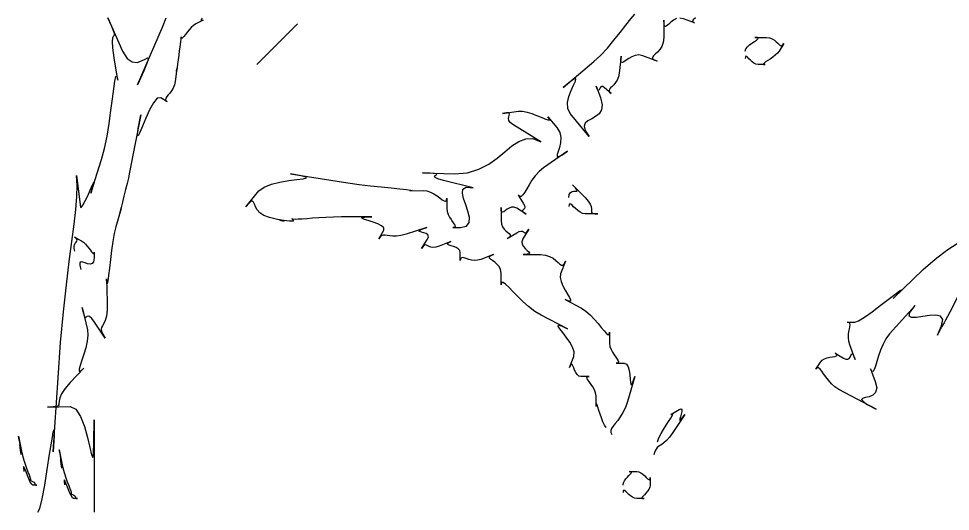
# Model space of a CAD drawing. Extents: x 1 to 224, y 2 to 223.
# Drawn here: x 35.4 to 104.1, y 112.1 to 148.4 of the extents above; entities that cross this region are included whole.
import ezdxf

# ---------------------------------------------------------------- set-up
doc = ezdxf.new("R2010")
doc.units = 0

msp = doc.modelspace()

# ---------------------------------------------------------------- linework, layer by layer
for points in [[(36.85, 112), (37.005, 112.272), (37.182, 112.987), (37.37, 113.994), (37.556, 115.14), (37.73, 116.274), (37.879, 117.245), (37.991, 117.9), (38.055, 118.089), (38.059, 117.659), (37.992, 116.46), (38.349, 121.911), (38.542, 124.509), (38.751, 126.784), (38.965, 128.765), (39.173, 130.48), (39.365, 131.959), (39.53, 133.23), (39.657, 134.323), (39.734, 135.268), (39.753, 136.092), (39.701, 136.825), (40.004, 134.5), (40.064, 134.462), (40.187, 134.633), (40.351, 134.947), (40.533, 135.336), (40.712, 135.734), (40.865, 136.075), (40.971, 136.291), (41.006, 136.316), (40.949, 136.083), (40.777, 135.525), (41.564, 138), (41.781, 138.81), (41.965, 139.717), (42.119, 140.667), (42.248, 141.604), (42.357, 142.472), (42.451, 143.216), (42.535, 143.782), (42.612, 144.113), (42.688, 144.154), (42.768, 143.85), (42.492, 145.5), (42.389, 146.229), (42.358, 146.697), (42.378, 146.967), (42.425, 147.099), (42.477, 147.155), (42.511, 147.196), (42.504, 147.284), (42.434, 147.481), (42.279, 147.846), (42.015, 148.443), (43.1, 146), (43.45, 145.439), (43.818, 145.191), (44.176, 145.164), (44.5, 145.268), (44.762, 145.411), (44.935, 145.501), (44.994, 145.447), (44.911, 145.159), (44.661, 144.544), (44.216, 143.512), (46.053, 147.75), (46.325, 148.437)], [(48.976, 148.429), (48.908, 148.314), (48.887, 148.244), (48.929, 148.228), (49.05, 148.275), (48.5, 148), (48.334, 147.892), (48.17, 147.743), (48.012, 147.57), (47.865, 147.388), (47.731, 147.216), (47.617, 147.068), (47.526, 146.961), (47.462, 146.911), (47.431, 146.936), (47.435, 147.05), (47.356, 146.5), (47.326, 146.291), (47.288, 146.012), (47.245, 145.692), (47.201, 145.36), (47.159, 145.044), (47.123, 144.773), (47.097, 144.577), (47.084, 144.483), (47.088, 144.52), (47.112, 144.718), (46.992, 143.761), (46.933, 143.495), (46.837, 143.266), (46.719, 143.07), (46.591, 142.904), (46.467, 142.762), (46.362, 142.639), (46.287, 142.533), (46.257, 142.437), (46.286, 142.348), (46.387, 142.261), (45.916, 142.552), (45.666, 142.514), (45.388, 142.184), (45.101, 141.665), (44.824, 141.059), (44.576, 140.467), (44.377, 139.992), (44.244, 139.736), (44.198, 139.802), (44.258, 140.29), (44.442, 141.304), (43.6, 136.936), (43.535, 136.636), (43.441, 136.238), (43.329, 135.782), (43.209, 135.31), (43.095, 134.86), (42.997, 134.476), (42.927, 134.196), (42.897, 134.061), (42.917, 134.114), (43, 134.393), (42.606, 133.039), (42.492, 132.558), (42.389, 131.961), (42.295, 131.299), (42.211, 130.625), (42.137, 129.99), (42.073, 129.446), (42.021, 129.045), (41.979, 128.837), (41.948, 128.875), (41.928, 129.211), (41.975, 127.539), (41.966, 126.921), (41.91, 126.463), (41.825, 126.134), (41.727, 125.903), (41.634, 125.739), (41.562, 125.61), (41.529, 125.487), (41.552, 125.337), (41.648, 125.13), (41.834, 124.835), (41.046, 126), (40.833, 126.278), (40.675, 126.418), (40.562, 126.456), (40.483, 126.431), (40.427, 126.381), (40.384, 126.345), (40.343, 126.359), (40.294, 126.464), (40.225, 126.695), (40.127, 127.093), (40.515, 125.45), (40.548, 125.06), (40.497, 124.609), (40.39, 124.128), (40.252, 123.65), (40.11, 123.206), (39.989, 122.828), (39.916, 122.547), (39.916, 122.396), (40.016, 122.407), (40.242, 122.61), (39.25, 121.575), (38.843, 121.103), (38.597, 120.722), (38.47, 120.422), (38.423, 120.194), (38.417, 120.027), (38.41, 119.91), (38.363, 119.835), (38.237, 119.79), (37.99, 119.766), (37.583, 119.752), (39.25, 119.792), (39.669, 119.589), (40.016, 119.05), (40.299, 118.308), (40.523, 117.5), (40.695, 116.761), (40.822, 116.224), (40.91, 116.026), (40.964, 116.3), (40.992, 117.183), (41, 118.81), (41, 112)], [(83.933, 148.388), (83.715, 148.279), (83.526, 148.136), (83.366, 147.989), (83.234, 147.87), (83.132, 147.809), (83.059, 147.837), (83.015, 147.985), (83, 148.285), (83, 147), (82.958, 146.638), (82.848, 146.345), (82.696, 146.11), (82.526, 145.924), (82.362, 145.776), (82.231, 145.656), (82.156, 145.553), (82.163, 145.458), (82.276, 145.359), (82.52, 145.247), (81.459, 145.654), (81.162, 145.715), (80.887, 145.681), (80.635, 145.583), (80.411, 145.451), (80.219, 145.315), (80.061, 145.204), (79.942, 145.148), (79.864, 145.178), (79.831, 145.323), (79.847, 145.612), (79.709, 144.373), (79.651, 144.092), (79.556, 143.861), (79.438, 143.673), (79.309, 143.519), (79.185, 143.391), (79.079, 143.281), (79.004, 143.181), (78.975, 143.082), (79.004, 142.976), (79.107, 142.856), (78.627, 143.291), (78.502, 143.377), (78.41, 143.39), (78.344, 143.35), (78.296, 143.279), (78.261, 143.199), (78.23, 143.13), (78.197, 143.095), (78.155, 143.114), (78.097, 143.21), (78.015, 143.403), (78.334, 142.573), (78.463, 142.042), (78.412, 141.653), (78.232, 141.372), (77.971, 141.168), (77.681, 141.006), (77.409, 140.854), (77.205, 140.679), (77.121, 140.448), (77.204, 140.129), (77.504, 139.688), (76.085, 141.398), (75.914, 141.766), (75.906, 142.195), (76.009, 142.648), (76.173, 143.088), (76.346, 143.475), (76.478, 143.772), (76.517, 143.941), (76.412, 143.944), (76.113, 143.743), (75.568, 143.3), (77.851, 145.222), (78.341, 145.678), (78.838, 146.213), (79.326, 146.788), (79.788, 147.364), (80.208, 147.902), (80.568, 148.363), (80.851, 148.709)], [(85.335, 148.438), (85.153, 148.292), (85.121, 148.17), (85.266, 148.068), (84.456, 148.379), (84.18, 148.431)], [(54.5, 146.5), (56, 148), (56, 148), (53, 145), (53, 145), (54.5, 146.5)], [(89, 146), (89.043, 146.162), (89.155, 146.315), (89.314, 146.459), (89.494, 146.59), (89.672, 146.706), (89.825, 146.806), (89.928, 146.888), (89.958, 146.949), (89.89, 146.987), (89.702, 147), (90.559, 147), (90.794, 146.973), (90.989, 146.9), (91.15, 146.799), (91.282, 146.683), (91.394, 146.569), (91.489, 146.471), (91.575, 146.405), (91.658, 146.386), (91.745, 146.429), (91.84, 146.55), (91.5, 146), (91.374, 145.838), (91.211, 145.685), (91.027, 145.541), (90.838, 145.41), (90.658, 145.294), (90.504, 145.194), (90.391, 145.112), (90.335, 145.051), (90.353, 145.013), (90.459, 145), (89.941, 145), (89.789, 145.027), (89.644, 145.1), (89.509, 145.201), (89.386, 145.317), (89.276, 145.431), (89.182, 145.529), (89.105, 145.595), (89.048, 145.614), (89.012, 145.571), (89, 145.45)], [(78.75, 118.24), (78.629, 118.429), (78.514, 118.673), (78.406, 118.95), (78.308, 119.235), (78.22, 119.506), (78.145, 119.737), (78.084, 119.906), (78.038, 119.99), (78.01, 119.963), (78, 119.804), (78, 120.583), (77.97, 120.812), (77.89, 121.03), (77.777, 121.233), (77.649, 121.419), (77.523, 121.584), (77.414, 121.726), (77.341, 121.841), (77.32, 121.927), (77.368, 121.981), (77.502, 122), (76.893, 122), (76.73, 122.041), (76.601, 122.149), (76.501, 122.3), (76.422, 122.473), (76.358, 122.643), (76.303, 122.79), (76.251, 122.888), (76.194, 122.917), (76.128, 122.852), (76.044, 122.671), (76.359, 123.492), (76.384, 123.812), (76.269, 124.172), (76.059, 124.548), (75.801, 124.914), (75.544, 125.245), (75.333, 125.517), (75.216, 125.705), (75.24, 125.784), (75.453, 125.73), (75.9, 125.518), (73.966, 126.518), (73.486, 126.809), (73.031, 127.159), (72.606, 127.539), (72.217, 127.923), (71.871, 128.283), (71.574, 128.591), (71.332, 128.821), (71.152, 128.944), (71.039, 128.934), (71, 128.763), (71, 129.633), (70.959, 129.903), (70.852, 130.122), (70.701, 130.298), (70.532, 130.44), (70.368, 130.554), (70.232, 130.649), (70.148, 130.733), (70.139, 130.815), (70.23, 130.901), (70.444, 131), (69.5, 130.638), (69.258, 130.575), (69.027, 130.564), (68.812, 130.591), (68.616, 130.64), (68.441, 130.696), (68.29, 130.743), (68.168, 130.768), (68.077, 130.753), (68.02, 130.685), (68, 130.547), (68, 131.138), (67.957, 131.296), (67.845, 131.418), (67.688, 131.512), (67.508, 131.584), (67.331, 131.641), (67.179, 131.691), (67.076, 131.739), (67.046, 131.793), (67.114, 131.86), (67.302, 131.946), (66.448, 131.618), (66.187, 131.541), (65.98, 131.522), (65.819, 131.543), (65.693, 131.589), (65.593, 131.643), (65.509, 131.687), (65.433, 131.704), (65.354, 131.679), (65.262, 131.594), (65.149, 131.432), (65.573, 132.119), (65.642, 132.31), (65.598, 132.446), (65.476, 132.541), (65.315, 132.604), (65.148, 132.647), (65.014, 132.683), (64.948, 132.723), (64.986, 132.779), (65.165, 132.861), (65.521, 132.983), (64, 132.5), (63.613, 132.399), (63.288, 132.353), (63.017, 132.347), (62.793, 132.367), (62.608, 132.396), (62.453, 132.42), (62.321, 132.423), (62.204, 132.391), (62.093, 132.309), (61.981, 132.16), (62.365, 132.781), (62.368, 132.953), (62.198, 133.111), (61.911, 133.255), (61.566, 133.384), (61.218, 133.496), (60.927, 133.59), (60.749, 133.666), (60.741, 133.722), (60.962, 133.758), (61.469, 133.771), (59.24, 133.764), (58.641, 133.755), (58.081, 133.734), (57.566, 133.704), (57.099, 133.672), (56.686, 133.639), (56.331, 133.612), (56.039, 133.593), (55.816, 133.587), (55.665, 133.598), (55.591, 133.631), (55.702, 133.482), (55.681, 133.453), (55.569, 133.449), (55.398, 133.462), (55.196, 133.487), (54.994, 133.514), (54.821, 133.538), (54.707, 133.55), (54.681, 133.543), (54.775, 133.511), (55.016, 133.445), (53.931, 133.728), (53.521, 133.883), (53.231, 134.083), (53.035, 134.304), (52.908, 134.523), (52.825, 134.718), (52.761, 134.866), (52.69, 134.943), (52.588, 134.927), (52.429, 134.794), (52.189, 134.523), (53.155, 135.687), (53.533, 135.972), (54.075, 136.184), (54.707, 136.336), (55.356, 136.443), (55.948, 136.52), (56.409, 136.58), (56.665, 136.639), (56.644, 136.711), (56.27, 136.81), (55.471, 136.95), (58.926, 136.396), (59.714, 136.279), (60.542, 136.171), (61.376, 136.072), (62.177, 135.983), (62.911, 135.905), (63.541, 135.838), (64.029, 135.782), (64.341, 135.738), (64.439, 135.708), (64.287, 135.691), (65.25, 135.725), (65.533, 135.696), (65.802, 135.605), (66.052, 135.473), (66.282, 135.319), (66.486, 135.167), (66.661, 135.037), (66.804, 134.95), (66.91, 134.927), (66.977, 134.99), (67, 135.159), (67, 134.393), (67.027, 134.168), (67.1, 133.954), (67.201, 133.754), (67.317, 133.572), (67.431, 133.409), (67.529, 133.27), (67.595, 133.156), (67.614, 133.071), (67.571, 133.018), (67.45, 133), (68, 133), (68.452, 133.096), (68.653, 133.356), (68.669, 133.733), (68.562, 134.184), (68.397, 134.663), (68.238, 135.126), (68.149, 135.528), (68.194, 135.823), (68.437, 135.967), (68.942, 135.915), (66.75, 136.464), (66.348, 136.583), (66.149, 136.682), (66.097, 136.762), (66.137, 136.827), (66.214, 136.877), (66.271, 136.917), (66.253, 136.948), (66.106, 136.972), (65.773, 136.992), (65.2, 137.01), (67.574, 136.949), (68.54, 137.028), (69.371, 137.283), (70.089, 137.66), (70.719, 138.107), (71.284, 138.571), (71.807, 138.999), (72.31, 139.339), (72.818, 139.538), (73.353, 139.544), (73.938, 139.302), (71.876, 140.577), (71.672, 140.737), (71.571, 140.888), (71.544, 141.027), (71.564, 141.15), (71.603, 141.256), (71.633, 141.34), (71.627, 141.4), (71.556, 141.432), (71.394, 141.432), (71.111, 141.399), (72.283, 141.571), (72.58, 141.57), (72.917, 141.502), (73.272, 141.389), (73.625, 141.253), (73.953, 141.115), (74.234, 140.997), (74.446, 140.92), (74.568, 140.907), (74.578, 140.979), (74.454, 141.158), (75.116, 140.361), (75.326, 139.995), (75.401, 139.613), (75.38, 139.237), (75.304, 138.888), (75.212, 138.59), (75.143, 138.363), (75.137, 138.23), (75.234, 138.213), (75.474, 138.334), (75.896, 138.615), (74.142, 137.387), (73.809, 137.111), (73.523, 136.799), (73.28, 136.47), (73.072, 136.145), (72.895, 135.842), (72.743, 135.583), (72.61, 135.387), (72.49, 135.274), (72.378, 135.263), (72.269, 135.374), (72.638, 134.777), (72.722, 134.609), (72.747, 134.486), (72.729, 134.399), (72.685, 134.339), (72.633, 134.294), (72.589, 134.257), (72.571, 134.216), (72.596, 134.163), (72.681, 134.087), (72.844, 133.978), (72.155, 134.405), (71.954, 134.484), (71.769, 134.482), (71.6, 134.424), (71.45, 134.333), (71.318, 134.233), (71.207, 134.151), (71.119, 134.108), (71.054, 134.131), (71.014, 134.243), (71, 134.468), (71, 133.5), (71.032, 133.239), (71.115, 133.031), (71.231, 132.866), (71.362, 132.736), (71.491, 132.631), (71.599, 132.543), (71.668, 132.461), (71.681, 132.378), (71.618, 132.283), (71.464, 132.168), (72.155, 132.595), (72.341, 132.691), (72.479, 132.725), (72.577, 132.715), (72.647, 132.677), (72.698, 132.63), (72.742, 132.592), (72.787, 132.579), (72.845, 132.609), (72.925, 132.7), (73.038, 132.87), (72.595, 132.155), (72.522, 131.945), (72.549, 131.755), (72.646, 131.584), (72.782, 131.434), (72.924, 131.304), (73.041, 131.197), (73.102, 131.112), (73.075, 131.05), (72.929, 131.013), (72.632, 131), (73.91, 131), (74.278, 130.961), (74.582, 130.86), (74.832, 130.718), (75.034, 130.559), (75.199, 130.406), (75.334, 130.281), (75.449, 130.207), (75.551, 130.207), (75.65, 130.304), (75.753, 130.519), (75.391, 129.577), (75.357, 129.308), (75.421, 129.005), (75.552, 128.687), (75.719, 128.373), (75.891, 128.083), (76.036, 127.837), (76.124, 127.653), (76.124, 127.553), (76.004, 127.555), (75.733, 127.678), (76.922, 127.042), (77.258, 126.822), (77.577, 126.545), (77.875, 126.237), (78.147, 125.922), (78.39, 125.625), (78.598, 125.37), (78.767, 125.182), (78.894, 125.087), (78.973, 125.108), (79, 125.27), (79, 124.465), (79.029, 124.228), (79.106, 124.003), (79.215, 123.793), (79.338, 123.601), (79.46, 123.43), (79.564, 123.284), (79.635, 123.164), (79.655, 123.075), (79.609, 123.019), (79.48, 123), (80.066, 123), (80.243, 122.922), (80.364, 122.719), (80.442, 122.436), (80.489, 122.118), (80.519, 121.811), (80.544, 121.559), (80.577, 121.408), (80.63, 121.404), (80.717, 121.59), (80.85, 122.014), (80.316, 120.157), (80.164, 119.723), (79.984, 119.353), (79.791, 119.04), (79.597, 118.774), (79.416, 118.549), (79.261, 118.355), (79.145, 118.184), (79.081, 118.029), (79.082, 117.88), (79.162, 117.731)], [(76, 135.2), (76.033, 135.428), (76.117, 135.566), (76.234, 135.637), (76.363, 135.663), (76.483, 135.667), (76.576, 135.67), (76.621, 135.697), (76.597, 135.767), (76.486, 135.906), (76.267, 136.133), (77.2, 135.2), (77.428, 134.94), (77.566, 134.717), (77.637, 134.529), (77.663, 134.374), (77.667, 134.25), (77.67, 134.154), (77.697, 134.083), (77.767, 134.035), (77.906, 134.008), (78.133, 134), (77.2, 134), (77.006, 134.033), (76.822, 134.12), (76.65, 134.241), (76.492, 134.38), (76.353, 134.518), (76.232, 134.635), (76.134, 134.714), (76.061, 134.737), (76.016, 134.685), (76, 134.54)], [(39.579, 131.25), (39.536, 131.438), (39.538, 131.594), (39.571, 131.723), (39.622, 131.829), (39.679, 131.917), (39.727, 131.993), (39.753, 132.062), (39.745, 132.129), (39.689, 132.198), (39.572, 132.275), (40.079, 132), (40.228, 131.899), (40.369, 131.768), (40.501, 131.62), (40.622, 131.468), (40.729, 131.323), (40.822, 131.2), (40.897, 131.11), (40.953, 131.065), (40.988, 131.078), (41, 131.162), (41, 130.75), (40.961, 130.47), (40.856, 130.329), (40.705, 130.291), (40.529, 130.319), (40.347, 130.378), (40.178, 130.433), (40.044, 130.447), (39.962, 130.384), (39.954, 130.209), (40.039, 129.886)], [(104.773, 128.106), (104.075, 126.75), (103.903, 126.421), (103.764, 126.165), (103.653, 125.97), (103.564, 125.819), (103.491, 125.7), (103.428, 125.597), (103.369, 125.496), (103.309, 125.383), (103.241, 125.243), (103.161, 125.062), (103.459, 125.75), (103.555, 126.202), (103.395, 126.441), (103.05, 126.522), (102.591, 126.5), (102.093, 126.428), (101.626, 126.362), (101.263, 126.354), (101.076, 126.461), (101.138, 126.735), (101.52, 127.232), (99.631, 125.145), (99.372, 124.794), (99.156, 124.387), (98.979, 123.953), (98.831, 123.521), (98.708, 123.119), (98.603, 122.776), (98.509, 122.521), (98.42, 122.382), (98.328, 122.389), (98.228, 122.569), (98.583, 121.645), (98.689, 121.163), (98.608, 120.838), (98.402, 120.635), (98.132, 120.517), (97.861, 120.448), (97.65, 120.393), (97.561, 120.316), (97.656, 120.179), (97.995, 119.948), (98.642, 119.586), (95.906, 121.05), (95.605, 121.246), (95.347, 121.477), (95.127, 121.726), (94.938, 121.975), (94.778, 122.209), (94.64, 122.408), (94.519, 122.558), (94.411, 122.64), (94.311, 122.638), (94.213, 122.535), (94.541, 123.066), (94.668, 123.204), (94.839, 123.303), (95.036, 123.373), (95.242, 123.421), (95.438, 123.455), (95.605, 123.486), (95.727, 123.519), (95.784, 123.565), (95.759, 123.631), (95.634, 123.726), (96.239, 123.352), (96.425, 123.272), (96.562, 123.278), (96.662, 123.343), (96.734, 123.441), (96.787, 123.546), (96.831, 123.632), (96.876, 123.673), (96.932, 123.643), (97.007, 123.516), (97.112, 123.265), (96.701, 124.336), (96.626, 124.605), (96.6, 124.86), (96.611, 125.099), (96.644, 125.317), (96.685, 125.511), (96.719, 125.678), (96.734, 125.814), (96.714, 125.915), (96.646, 125.978), (96.516, 126), (97.07, 126), (97.344, 126.107), (97.79, 126.387), (98.345, 126.781), (98.945, 127.231), (99.525, 127.675), (100.022, 128.056), (100.371, 128.313), (100.51, 128.387), (100.373, 128.219), (99.897, 127.748), (102.12, 129.885), (102.996, 130.657), (103.86, 131.307), (104.682, 131.848)], [(82.53, 117.191), (82.637, 117.483), (82.791, 117.793), (82.972, 118.106), (83.164, 118.409), (83.348, 118.685), (83.505, 118.923), (83.618, 119.107), (83.668, 119.223), (83.637, 119.257), (83.507, 119.195), (84.126, 119.578), (84.265, 119.625), (84.323, 119.56), (84.322, 119.417), (84.285, 119.232), (84.234, 119.04), (84.19, 118.876), (84.176, 118.775), (84.215, 118.772), (84.327, 118.902), (84.535, 119.2), (83.657, 117.887), (83.407, 117.54), (83.192, 117.291), (83.01, 117.118), (82.855, 117), (82.723, 116.916), (82.611, 116.843), (82.513, 116.761), (82.426, 116.647), (82.345, 116.48), (82.266, 116.239)], [(35.636, 116.25), (35.588, 116.559), (35.56, 116.76), (35.546, 116.879), (35.543, 116.943), (35.544, 116.977), (35.545, 117.006), (35.541, 117.057), (35.526, 117.156), (35.495, 117.328), (35.444, 117.6), (35.654, 116.5), (35.729, 116.17), (35.823, 115.845), (35.927, 115.533), (36.032, 115.242), (36.132, 114.98), (36.217, 114.755), (36.28, 114.575), (36.313, 114.449), (36.307, 114.384), (36.253, 114.388), (36.518, 114.25), (36.582, 114.21), (36.62, 114.171), (36.639, 114.135), (36.644, 114.103), (36.643, 114.073), (36.642, 114.048), (36.648, 114.028), (36.668, 114.013), (36.708, 114.003), (36.775, 114), (36.5, 114), (36.409, 114.062), (36.306, 114.224), (36.198, 114.453), (36.09, 114.713), (35.99, 114.97), (35.904, 115.191), (35.839, 115.34), (35.802, 115.382), (35.799, 115.285), (35.836, 115.013)], [(38.636, 115.25), (38.588, 115.559), (38.56, 115.76), (38.546, 115.879), (38.543, 115.943), (38.544, 115.977), (38.545, 116.006), (38.541, 116.057), (38.526, 116.156), (38.495, 116.328), (38.444, 116.6), (38.654, 115.5), (38.729, 115.17), (38.823, 114.845), (38.927, 114.533), (39.032, 114.242), (39.132, 113.98), (39.217, 113.755), (39.28, 113.575), (39.313, 113.449), (39.307, 113.384), (39.253, 113.388), (39.518, 113.25), (39.582, 113.21), (39.62, 113.171), (39.639, 113.135), (39.644, 113.103), (39.643, 113.073), (39.642, 113.048), (39.648, 113.028), (39.668, 113.013), (39.708, 113.003), (39.775, 113), (39.5, 113), (39.409, 113.062), (39.306, 113.224), (39.198, 113.453), (39.09, 113.713), (38.99, 113.97), (38.904, 114.191), (38.839, 114.34), (38.802, 114.382), (38.799, 114.285), (38.836, 114.013)], [(80, 114), (80.027, 114.162), (80.1, 114.315), (80.201, 114.459), (80.317, 114.59), (80.431, 114.706), (80.529, 114.806), (80.595, 114.888), (80.614, 114.949), (80.571, 114.987), (80.45, 115), (81, 115), (81.162, 114.973), (81.315, 114.9), (81.459, 114.799), (81.59, 114.683), (81.706, 114.569), (81.806, 114.471), (81.888, 114.405), (81.949, 114.386), (81.987, 114.429), (82, 114.55), (82, 114), (81.973, 113.838), (81.9, 113.685), (81.799, 113.541), (81.683, 113.41), (81.569, 113.294), (81.471, 113.194), (81.405, 113.112), (81.386, 113.051), (81.429, 113.013), (81.55, 113), (81, 113), (80.838, 113.027), (80.685, 113.1), (80.541, 113.201), (80.41, 113.317), (80.294, 113.431), (80.194, 113.529), (80.112, 113.595), (80.051, 113.614), (80.013, 113.571), (80, 113.45)]]:
    msp.add_lwpolyline(points)

doc.saveas('drawing.dxf')
